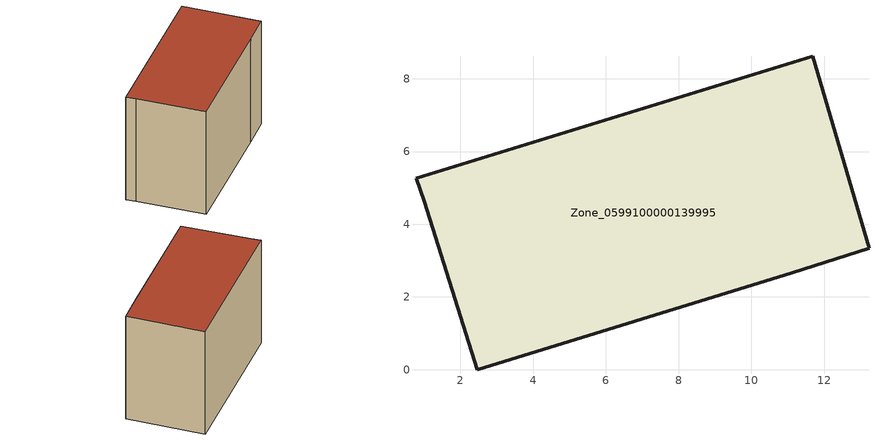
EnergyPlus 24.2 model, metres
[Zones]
Zone_0599100000139995
 floor ground (C_G): 2.46,0 1.01,4.63 0.79,5.26 11.69,8.62 13.24,3.34 11.12,2.67 z0
 wall outside (C_F): 2.46,0 11.12,2.67 13.24,3.34 11.69,8.62 0.79,5.26 1.01,4.63 2.46,0 z0:7.96
 roof outside (C_R): 1.01,4.63 2.46,0 11.12,2.67 13.24,3.34 11.69,8.62 0.79,5.26 z7.96
[BUILDING]
Pand.0599100000139995: North Axis=0; Terrain=City; Loads Convergence Tolerance Value=0.04; Temperature Convergence Tolerance Value=0.4; Solar Distribution=FullExterior; Maximum Number of Warmup Days=25; Minimum Number of Warmup Days=1
[Site:Location]
Rotterdam.The.Hague.AP_ZH_NLD Design_Conditions: Latitude=51.96; Longitude=4.45; Time Zone=1; Elevation=-4.5
[SITE:GROUNDTEMPERATURE:BUILDINGSURFACE]
18, 18, 18, 18, 18, 18, 18, 18, 18, 18, 18, 18
[MATERIAL] Thermal Absorptance=0.9; Solar Absorptance=0.7; Visible Absorptance=0.7
Name | Roughness | Thickness | Conductivity | Density | Specific Heat
G.TI.1975-1991 | MediumSmooth | 0.15 | 0.288461 | 540 | 1210
F.TI.1975-1991 | Rough | 0.3 | 0.230769 | 1920 | 840
R.TI.1975-1991 | MediumRough | 0.2 | 0.153846 | 1500 | 1000
[CONSTRUCTION]
C_G: G.TI.1975-1991
C_F: F.TI.1975-1991
C_R: R.TI.1975-1991
[ZONE]
Zone_0599100000139995: Type=1; Multiplier=1; Ceiling Height=Autocalculate; Volume=Autocalculate; Floor Area=autocalculate; Part of Total Floor Area=Yes
[ZONEINFILTRATION:DESIGNFLOWRATE]
Infil_Zone_0599100000139995: Zone or ZoneList or Space or SpaceList=Zone_0599100000139995; Schedule=AlwaysOn; Design Flow Rate Calculation Method=Flow/Area; Flow Rate per Floor Area=0.003; Constant Term Coefficient=1; Temperature Term Coefficient=0; Velocity Term Coefficient=0; Velocity Squared Term Coefficient=0
[HVACTEMPLATE:ZONE:IDEALLOADSAIRSYSTEM]
Zone_0599100000139995: Maximum Heating Supply Air Temperature=50; Minimum Cooling Supply Air Temperature=13; Maximum Heating Supply Air Humidity Ratio=0.0156; Minimum Cooling Supply Air Humidity Ratio=0.0077; Heating Limit=NoLimit; Cooling Limit=NoLimit; Dehumidification Control Type=ConstantSensibleHeatRatio; Cooling Sensible Heat Ratio=0.7; Dehumidification Setpoint=60; Humidification Control Type=None; Humidification Setpoint=30; Outdoor Air Method=None; Outdoor Air Flow Rate per Person=0.00944; Outdoor Air Flow Rate per Zone Floor Area=0; Outdoor Air Flow Rate per Zone=0; Demand Controlled Ventilation Type=None; Outdoor Air Economizer Type=NoEconomizer; Heat Recovery Type=None; Sensible Heat Recovery Effectiveness=0.7; Latent Heat Recovery Effectiveness=0.65
[ZONECONTROL:THERMOSTAT]
ThermostatControl_Zone_0599100000139995: Zone or ZoneList=Zone_0599100000139995; Control Type Schedule=DualSetpointControlType; Control 1=Thermostat_Zone_0599100000139995; Temperature Difference Between Cutout And Setpoint=0
[THERMOSTATSETPOINT:DUALSETPOINT]
Thermostat_Zone_0599100000139995: Heating Setpoint Temperature Schedule=HeatingSetpoint_Zone_0599100000139995; Cooling Setpoint Temperature Schedule=CoolingSetpoint_Zone_0599100000139995
[SCHEDULE:COMPACT]
HeatingSetpoint_Zone_0599100000139995: Through: 12/31, For: AllDays, Until: 24:00, 21
CoolingSetpoint_Zone_0599100000139995: Through: 12/31, For: AllDays, Until: 24:00, 24
DualSetpointControlType: Through: 12/31, For: AllDays, Until: 24:00, 4
AlwaysOn: Through: 12/31, For: AllDays, Until: 24:00, 1
